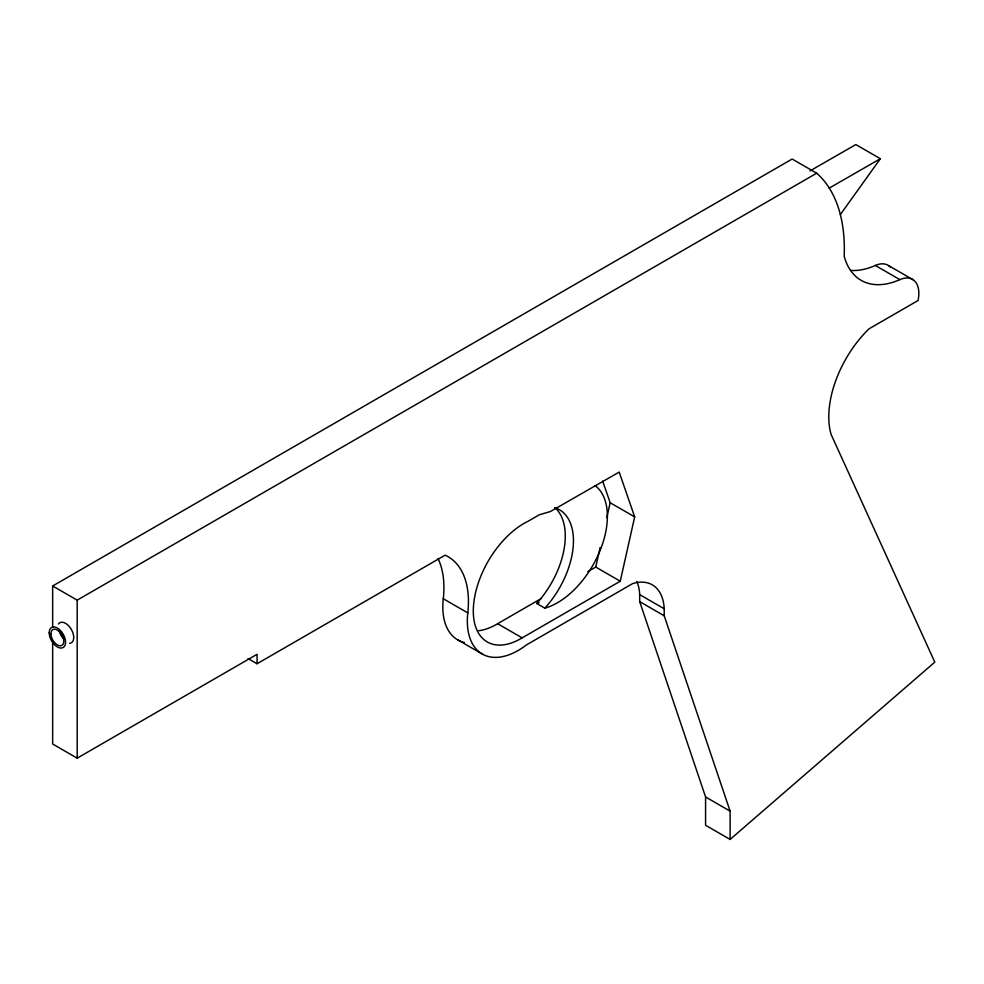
<?xml version="1.0" encoding="UTF-8"?>
<svg xmlns="http://www.w3.org/2000/svg" width="984" height="984" viewBox="0 0 984 984"><rect width="100%" height="100%" fill="white"/><g stroke="black" fill="none" stroke-linecap="round" stroke-linejoin="round"><path stroke-width="1.48" d="M587.768 571.655L595.726 567.067L600.08 547.621M606.796 517.695L610.154 502.738L602.663 481.053M620.252 581.224L634.68 516.895L619.194 472.086L550.388 511.532L539.355 514.78L527.99 521.299A71.684 41.389 -60 0 0 473.316 609.723A67.306 38.856 -60 0 0 522.135 637.866L620.252 581.224L595.726 567.067M840.348 214.586L880.36 158.719L855.834 144.562L809.98 170.908M636.882 581.458A57.81 33.382 -60 0 1 639.686 594.619L639.686 601.618L705.577 796.954L705.577 825.281L730.103 839.438L934.8 662.134L831.086 434.399A83.837 48.401 -60 0 1 868.97 328.853L918.023 300.538A30.369 17.54 -60 0 0 899.856 279.628L875.317 265.471A92.57 53.444 -60 0 1 850.717 270.416M52.656 627.398L52.656 585.984L792.157 159.027L816.683 173.196A180.675 104.316 -60 0 1 844.186 256.197A92.57 53.444 -60 0 0 899.856 279.628M52.656 585.984L77.183 600.142L816.683 173.196M52.656 642.749L52.656 744.002L77.183 758.16L257.058 654.311L257.058 663.745L248.017 658.53M257.058 663.745L445.112 555.173A98.289 56.74 -60 0 1 467.806 612.909A71.894 41.513 -60 0 0 526.391 644.951L632.675 583.586A57.81 33.382 -60 0 1 664.212 608.776L664.212 615.787L730.103 811.124L730.103 839.438M478.741 630.719A67.306 38.856 -60 0 0 497.609 623.708L541.36 598.444M829.266 188.079L880.36 158.719M888.786 265.717L913.324 279.887M610.154 502.738L634.68 516.895M639.686 594.619L664.212 608.776M639.686 601.618L664.212 615.787M554.828 507.547A68.056 39.298 -60 0 1 536.637 603.438L544.816 608.149A70.528 40.725 -60 0 0 599.92 550.966A70.528 40.725 -60 0 0 595.037 485.53M497.609 623.708L522.135 637.866M438.003 558.543A98.289 56.74 -60 0 1 443.28 598.739L467.806 612.909M458.187 640.129L482.713 654.286M705.577 796.954L730.103 811.124M77.183 600.142L77.183 758.16M875.317 265.471A30.369 17.54 -60 0 1 890.692 267.451M464.263 642.466A71.894 41.513 -60 0 1 443.28 598.739M554.927 507.695A68.056 39.298 -60 0 1 544.816 608.149M539.134 602.675A70.528 40.725 -60 0 1 536.637 603.438M58.474 623.967A11.562 6.679 60 0 1 71.34 629.44A11.562 6.679 60 0 1 69.643 643.315M63.886 638.997A9.102 5.252 60 0 1 59.335 631.113M49.2 632.774A11.562 6.679 60 0 0 61.463 648.038A11.562 6.679 60 0 0 61.463 631.679A11.562 6.679 60 0 0 49.2 632.774M50.934 633.782A9.102 5.252 60 0 0 60.602 645.799A9.102 5.252 60 0 0 60.602 632.921A9.102 5.252 60 0 0 50.934 633.782"/></g></svg>
